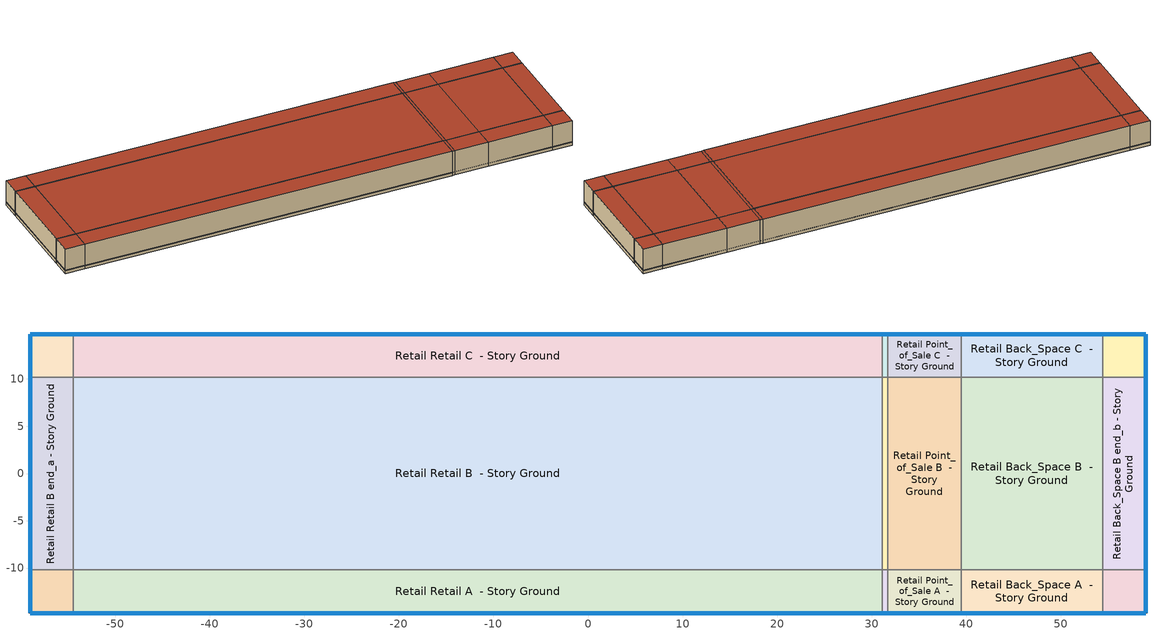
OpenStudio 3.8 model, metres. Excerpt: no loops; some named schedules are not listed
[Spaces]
Retail Retail A end_a - Story Ground
 floor ground (Foundation F 126 Perim 914 Area 209): -59.02,-14.76 -59.02,-10.18 -54.45,-10.18 -54.45,-14.76 z0
 wall outside: -59.02,-10.18 -59.02,-14.76 -54.45,-14.76 z0:6.1
 wall to Retail Retail B end_a - Story Ground: -54.45,-10.18 -59.02,-10.18 z0:6.1
 wall to Retail Retail A  - Story Ground: -54.45,-14.76 -54.45,-10.18 z0:6.1
 window (Window U-0.75 SHGC 0.48): -59.02,-10.21 -59.02,-14.73 / -59,-14.76 -54.48,-14.76 z0.76:0.82
 roof outside: -54.45,-14.76 -54.45,-10.18 -59.02,-10.18 -59.02,-14.76 z6.1
Retail Retail B end_a - Story Ground
 floor ground (Foundation F 126 Perim 2037 Area 9312): -59.02,-10.18 -59.02,10.18 -54.45,10.18 -54.45,-10.18 z0
 wall outside: -59.02,10.18 -59.02,-10.18 z0:6.1
 wall to Retail Retail C end_a - Story Ground: -54.45,10.18 -59.02,10.18 z0:6.1
 wall to Retail Retail B  - Story Ground: -54.45,-10.18 -54.45,10.18 z0:6.1
 window (Window U-0.75 SHGC 0.48): -59.02,10.16 -59.02,-10.16 z0.76:0.82
 roof outside: -54.45,-10.18 -54.45,10.18 -59.02,10.18 -59.02,-10.18 z6.1
Retail Retail C end_a - Story Ground
 floor ground (Foundation F 126 Perim 914 Area 209): -59.02,10.18 -59.02,14.76 -54.45,14.76 -54.45,10.18 z0
 wall outside: -54.45,14.76 -59.02,14.76 -59.02,10.18 z0:6.1
 wall to Retail Retail C  - Story Ground: -54.45,10.18 -54.45,14.76 z0:6.1
 window (Window U-0.75 SHGC 0.48): -59.02,14.73 -59.02,10.21 / -54.48,14.76 -59,14.76 z0.76:0.82
 roof outside: -54.45,10.18 -54.45,14.76 -59.02,14.76 -59.02,10.18 z6.1
Retail Retail A  - Story Ground
 floor ground (Foundation F 126 Perim 8556 Area 39117): -54.45,-14.76 -54.45,-10.18 31.11,-10.18 31.11,-14.76 z0
 wall outside: -54.45,-14.76 31.11,-14.76 z0:6.1
 wall to Retail Retail B  - Story Ground: 31.11,-10.18 -54.45,-10.18 z0:6.1
 wall to Retail Entry A  - Story Ground: 31.11,-14.76 31.11,-10.18 z0:6.1
 window (Window U-0.75 SHGC 0.48): -54.43,-14.76 31.08,-14.76 z0.76:0.82
 roof outside: 31.11,-14.76 31.11,-10.18 -54.45,-10.18 -54.45,-14.76 z6.1
Retail Retail B  - Story Ground
 floor ground (Foundation F 126 Perim 0 Area 174266): -54.45,-10.18 -54.45,10.18 31.11,10.18 31.11,-10.18 z0
 wall to Retail Retail C  - Story Ground: 31.11,10.18 -54.45,10.18 z0:6.1
 wall to Retail Entry B  - Story Ground: 31.11,-10.18 31.11,10.18 z0:6.1
 roof outside: 31.11,-10.18 31.11,10.18 -54.45,10.18 -54.45,-10.18 z6.1
Retail Retail C  - Story Ground
 floor ground (Foundation F 126 Perim 8556 Area 39117): -54.45,10.18 -54.45,14.76 31.11,14.76 31.11,10.18 z0
 wall outside: 31.11,14.76 -54.45,14.76 z0:6.1
 wall to Retail Entry C  - Story Ground: 31.11,10.18 31.11,14.76 z0:6.1
 window (Window U-0.75 SHGC 0.48): 31.08,14.76 -54.43,14.76 z0.76:0.82
 roof outside: 31.11,10.18 31.11,14.76 -54.45,14.76 -54.45,10.18 z6.1
Retail Entry A  - Story Ground
 floor ground (Foundation F 126 Perim 061 Area 281): 31.11,-14.76 31.11,-10.18 31.72,-10.18 31.72,-14.76 z0
 wall outside: 31.11,-14.76 31.72,-14.76 z0:6.1
 wall to Retail Entry B  - Story Ground: 31.72,-10.18 31.11,-10.18 z0:6.1
 wall to Retail Point_of_Sale A  - Story Ground: 31.72,-14.76 31.72,-10.18 z0:6.1
 window (Window U-0.75 SHGC 0.48): 31.13,-14.76 31.69,-14.76 z0.76:0.83
 roof outside: 31.72,-14.76 31.72,-10.18 31.11,-10.18 31.11,-14.76 z6.1
Retail Entry B  - Story Ground
 floor ground (Foundation F 126 Perim 0 Area 125): 31.11,-10.18 31.11,10.18 31.72,10.18 31.72,-10.18 z0
 wall to Retail Entry C  - Story Ground: 31.72,10.18 31.11,10.18 z0:6.1
 wall to Retail Point_of_Sale B  - Story Ground: 31.72,-10.18 31.72,10.18 z0:6.1
 roof outside: 31.72,-10.18 31.72,10.18 31.11,10.18 31.11,-10.18 z6.1
Retail Entry C  - Story Ground
 floor ground (Foundation F 126 Perim 061 Area 281): 31.11,10.18 31.11,14.76 31.72,14.76 31.72,10.18 z0
 wall outside: 31.72,14.76 31.11,14.76 z0:6.1
 wall to Retail Point_of_Sale C  - Story Ground: 31.72,10.18 31.72,14.76 z0:6.1
 window (Window U-0.75 SHGC 0.48): 31.69,14.76 31.13,14.76 z0.76:0.83
 roof outside: 31.72,10.18 31.72,14.76 31.11,14.76 31.11,10.18 z6.1
Retail Point_of_Sale A  - Story Ground
 floor ground (Foundation F 126 Perim 776 Area 3546): 31.72,-14.76 31.72,-10.18 39.48,-10.18 39.48,-14.76 z0
 wall outside: 31.72,-14.76 39.48,-14.76 z0:6.1
 wall to Retail Point_of_Sale B  - Story Ground: 39.48,-10.18 31.72,-10.18 z0:6.1
 wall to Retail Back_Space A  - Story Ground: 39.48,-14.76 39.48,-10.18 z0:6.1
 window (Window U-0.75 SHGC 0.48): 31.75,-14.76 39.45,-14.76 z0.76:0.82
 roof outside: 39.48,-14.76 39.48,-10.18 31.72,-10.18 31.72,-14.76 z6.1
Retail Point_of_Sale B  - Story Ground
 floor ground (Foundation F 126 Perim 0 Area 15797): 31.72,-10.18 31.72,10.18 39.48,10.18 39.48,-10.18 z0
 wall to Retail Point_of_Sale C  - Story Ground: 39.48,10.18 31.72,10.18 z0:6.1
 wall to Retail Back_Space B  - Story Ground: 39.48,-10.18 39.48,10.18 z0:6.1
 roof outside: 39.48,-10.18 39.48,10.18 31.72,10.18 31.72,-10.18 z6.1
Retail Point_of_Sale C  - Story Ground
 floor ground (Foundation F 126 Perim 776 Area 3546): 31.72,10.18 31.72,14.76 39.48,14.76 39.48,10.18 z0
 wall outside: 39.48,14.76 31.72,14.76 z0:6.1
 wall to Retail Back_Space C  - Story Ground: 39.48,10.18 39.48,14.76 z0:6.1
 window (Window U-0.75 SHGC 0.48): 39.45,14.76 31.75,14.76 z0.76:0.82
 roof outside: 39.48,10.18 39.48,14.76 31.72,14.76 31.72,10.18 z6.1
Retail Back_Space A  - Story Ground
 floor ground (Foundation F 126 Perim 1498 Area 6847): 39.48,-14.76 39.48,-10.18 54.45,-10.18 54.45,-14.76 z0
 wall outside: 39.48,-14.76 54.45,-14.76 z0:6.1
 wall to Retail Back_Space B  - Story Ground: 54.45,-10.18 39.48,-10.18 z0:6.1
 wall to Retail Back_Space A end_b - Story Ground: 54.45,-14.76 54.45,-10.18 z0:6.1
 window (Window U-0.75 SHGC 0.48): 39.5,-14.76 54.43,-14.76 z0.76:0.82
 roof outside: 54.45,-14.76 54.45,-10.18 39.48,-10.18 39.48,-14.76 z6.1
Retail Back_Space B  - Story Ground
 floor ground (Foundation F 126 Perim 0 Area 30505): 39.48,-10.18 39.48,10.18 54.45,10.18 54.45,-10.18 z0
 wall to Retail Back_Space C  - Story Ground: 54.45,10.18 39.48,10.18 z0:6.1
 wall to Retail Back_Space B end_b - Story Ground: 54.45,-10.18 54.45,10.18 z0:6.1
 roof outside: 54.45,-10.18 54.45,10.18 39.48,10.18 39.48,-10.18 z6.1
Retail Back_Space C  - Story Ground
 floor ground (Foundation F 126 Perim 1498 Area 6847): 39.48,10.18 39.48,14.76 54.45,14.76 54.45,10.18 z0
 wall outside: 54.45,14.76 39.48,14.76 z0:6.1
 wall to Retail Back_Space C end_b - Story Ground: 54.45,10.18 54.45,14.76 z0:6.1
 window (Window U-0.75 SHGC 0.48): 54.43,14.76 39.5,14.76 z0.76:0.82
 roof outside: 54.45,10.18 54.45,14.76 39.48,14.76 39.48,10.18 z6.1
Retail Back_Space A end_b - Story Ground
 floor ground (Foundation F 126 Perim 914 Area 209): 54.45,-14.76 54.45,-10.18 59.02,-10.18 59.02,-14.76 z0
 wall outside: 54.45,-14.76 59.02,-14.76 59.02,-10.18 z0:6.1
 wall to Retail Back_Space B end_b - Story Ground: 59.02,-10.18 54.45,-10.18 z0:6.1
 window (Window U-0.75 SHGC 0.48): 54.48,-14.76 59,-14.76 / 59.02,-14.73 59.02,-10.21 z0.76:0.82
 roof outside: 59.02,-14.76 59.02,-10.18 54.45,-10.18 54.45,-14.76 z6.1
Retail Back_Space B end_b - Story Ground
 floor ground (Foundation F 126 Perim 2037 Area 9312): 54.45,-10.18 54.45,10.18 59.02,10.18 59.02,-10.18 z0
 wall outside: 59.02,-10.18 59.02,10.18 z0:6.1
 wall to Retail Back_Space C end_b - Story Ground: 59.02,10.18 54.45,10.18 z0:6.1
 window (Window U-0.75 SHGC 0.48): 59.02,-10.16 59.02,10.16 z0.76:0.82
 roof outside: 59.02,-10.18 59.02,10.18 54.45,10.18 54.45,-10.18 z6.1
Retail Back_Space C end_b - Story Ground
 floor ground (Foundation F 126 Perim 914 Area 209): 54.45,10.18 54.45,14.76 59.02,14.76 59.02,10.18 z0
 wall outside: 59.02,10.18 59.02,14.76 54.45,14.76 z0:6.1
 window (Window U-0.75 SHGC 0.48): 59,14.76 54.48,14.76 / 59.02,10.21 59.02,14.73 z0.76:0.82
 roof outside: 59.02,10.18 59.02,14.76 54.45,14.76 54.45,10.18 z6.1
[Site]
Phoenix Deer Valley_AZ_USA: Latitude {deg}=33.69; Longitude {deg}=-112.08; Time Zone {hr}=-7; Elevation {m}=450; Terrain=City
[Site:WaterMainsTemperature]
Calculation Method=Correlation; Annual Average Outdoor Air Temperature {C}=23.2; Maximum Difference In Monthly Average Outdoor Air Temperatures {deltaC}=22.2
[SizingPeriod:DesignDay] Barometric Pressure {Pa}=96035; Rain Indicator=No; Snow Indicator=No; Day of Month=21; Daylight Saving Time Indicator=No; Humidity Condition Type=Wetbulb; Dry-Bulb Temperature Range Modifier Type=DefaultMultipliers
Name | Maximum Dry-Bulb Temperature {C} | Daily Dry-Bulb Temperature Range {deltaC} | Wind Speed {m/s} | Wind Direction {deg} | Month | Day Type | Wetbulb or DewPoint at Maximum Dry-Bulb {C} | Solar Model Indicator | ASHRAE Clear Sky Optical Depth for Beam Irradiance | ASHRAE Clear Sky Optical Depth for Diffuse Irradiance | Sky Clearness
Phoenix Deer Valley Ann Clg .4% Condns DB=>MWB 1 | 42.4 | 11.6 | 4.6 | 250 | 7 | SummerDesignDay | 20.7 | ASHRAETau | 0.359 | 2.367
Phoenix Deer Valley Ann Clg .4% Condns WB=>MDB 1 | 34.4 | 11.6 | 4.6 | 250 | 7 | SummerDesignDay | 23.9 | ASHRAETau | 0.359 | 2.367
Phoenix Deer Valley Ann Htg 99.6% Condns DB 1 | 2.8 | 0 | 1.3 | 30 | 12 | WinterDesignDay | 2.8 | ASHRAEClearSky |  |  | 0
Phoenix Deer Valley August .4% Condns DB=>MCWB 1 | 42.7 | 11.1 | 4.6 | 250 | 8 | SummerDesignDay | 21.7 | ASHRAETau | 0.374 | 2.365
[ClimateZones]
Climate Zone Institution Name 1=ASHRAE; Climate Zone Document Name 1=ANSI/ASHRAE Standard 169; Climate Zone Document Year 1=2006; Climate Zone Value 1=ASHRAE 169-2013-2B
[Building]
ComStock DOE Ref 1980-2004|RetailStandalone: North Axis {deg}=90; Default Construction Set=ComStock DOE Ref 1980-2004 - Retail - ASHRAE 169-2013-2B; Default Schedule Set=Building Default Schedule Set; Standards Building Type=Retail
[Site:GroundTemperature:FCfactorMethod]
January Ground Temperature {C}=20.9; February Ground Temperature {C}=15.4; March Ground Temperature {C}=11.9; April Ground Temperature {C}=14.8; May Ground Temperature {C}=12.7; June Ground Temperature {C}=15.4; July Ground Temperature {C}=23.3; August Ground Temperature {C}=26.3; September Ground Temperature {C}=31.2; October Ground Temperature {C}=30.4; November Ground Temperature {C}=29.8; December Ground Temperature {C}=27.8
[Construction:FfactorGroundFloor] F-Factor {W/m-K}=1.26344
Name | Area {m2} | PerimeterExposed {m}
Foundation F 126 Perim 2037 Area 9312 | 93.1231 | 20.3681
Foundation F 126 Perim 914 Area 209 | 20.9032 | 9.144
Foundation F 126 Perim 1498 Area 6847 | 68.4741 | 14.9768
Foundation F 126 Perim 0 Area 30505 | 305.05 | 0
Foundation F 126 Perim 0 Area 125 | 12.503 | 0
Foundation F 126 Perim 8556 Area 39117 | 391.171 | 85.5581
Foundation F 126 Perim 0 Area 174266 | 1742.66 | 0
Foundation F 126 Perim 061 Area 281 | 2.80653 | 0.613852
Foundation F 126 Perim 0 Area 15797 | 157.971 | 0
Foundation F 126 Perim 776 Area 3546 | 35.4595 | 7.75579
[DefaultConstructionSet]
ComStock DOE Ref 1980-2004 - Retail - ASHRAE 169-2013-2B: Default Exterior Surface Constructions=Default Surface Constructions 1; Default Interior Surface Constructions=Default Surface Constructions 2; Default Ground Contact Surface Constructions=Default Surface Constructions 3; Default Exterior SubSurface Constructions=Default Sub Surface Constructions 1; Default Interior SubSurface Constructions=Default Sub Surface Constructions 2; Interior Partition Construction=Typical Interior Partition
[DefaultSurfaceConstructions]
Name | Floor Construction | Wall Construction | Roof Ceiling Construction
Default Surface Constructions 1 | Typical Insulated Exterior Mass Floor | Typical Insulated Steel Framed Exterior Wall R-4.17 | Typical IEAD Roof R-21.74
Default Surface Constructions 2 | Typical Interior Floor | Typical Interior Wall | Typical Interior Ceiling
Default Surface Constructions 3 | Typical Insulated Carpeted 6in Slab Floor | Typical Insulated Basement Mass Wall
[Construction]
Typical Insulated Exterior Mass Floor: Typical Insulation R-0.05, 4 in. Normalweight Concrete Floor, Typical Carpet Pad
Typical IEAD Roof R-21.74: Roof Membrane, Typical Insulation R-20.62, Metal Roof Surface
Typical Interior Floor: 100mm Normalweight concrete floor, CP02 CARPET PAD
Typical Interior Wall: G01 13mm gypsum board, G01 13mm gypsum board
Typical Interior Ceiling: CP02 CARPET PAD, 100mm Normalweight concrete floor
Typical Insulated Carpeted 6in Slab Floor: 6 in. Normalweight Concrete Floor, Typical Carpet Pad
Typical Insulated Basement Mass Wall: 8 in. Concrete Block Basement Wall
U 1.22 SHGC 0.25 Simple Glazing Window U-1.22 SHGC 0.25: U 1.22 SHGC 0.25 Simple Glazing U-1.22 SHGC 0.25
U 1.22 SHGC 0.25 Simple Glazing Window U-1.22 SHGC 0.25 1: U 1.22 SHGC 0.25 Simple Glazing U-1.22 SHGC 0.25 1
Typical Insulated Metal Door: F08 Metal surface, Typical Insulation R-1.99
U 0.88 SHGC 0.16 Sgl Ref-A-L Clr 6mm: REF A CLEAR LO 6MM
Typical Overhead Door: Typical Insulation R-1.99
Typical Interior Window: Clear 3mm
Typical Interior Door; Typical Interior Partition: G05 25mm wood
Typical Insulated Steel Framed Exterior Wall R-4.17: 25mm Stucco, 5/8 in. Gypsum Board, Typical Insulation R-1.99, 5/8 in. Gypsum Board
InteriorFurnishings 1: Std Wood 6inch 1
Window U-0.75 SHGC 0.48: Simple Glazing Double - No LowE - Tinted/Reflective - Aluminum
[Material:NoMass] Roughness=Smooth; Thermal Absorptance=0.9; Solar Absorptance=0.7
Name | Thermal Resistance {m2-K/W} | Visible Absorptance
Typical Insulation R-0.05 | 0.00890093 | 0.7
Typical Carpet Pad; CP02 CARPET PAD | 0.21648 | 0.8
Typical Insulation R-20.62 | 3.63172 | 0.7
Typical Insulation R-1.99 | 0.350071 | 0.7
[Material] Thermal Absorptance=0.9
Name | Roughness | Thickness {m} | Conductivity {W/m-K} | Density {kg/m3} | Specific Heat {J/kg-K} | Solar Absorptance | Visible Absorptance
4 in. Normalweight Concrete Floor | MediumRough | 0.1016 | 2.31 | 2322 | 832 | 0.7 | 0.7
Roof Membrane | VeryRough | 0.0095 | 0.16 | 1121.29 | 1460 | 0.7 | 0.7
Metal Roof Surface; F08 Metal surface | Smooth | 0.0008 | 45.28 | 7824 | 500 | 0.7 | 0.7
100mm Normalweight concrete floor | MediumRough | 0.1016 | 2.31045 | 2322 | 832.557 | 0.7 | 0.7
G01 13mm gypsum board | Smooth | 0.0127 | 0.160031 | 800.001 | 1090.73 | 0.7 | 0.5
6 in. Normalweight Concrete Floor | MediumRough | 0.1524 | 2.31 | 2322 | 832 | 0.7 | 0.7
8 in. Concrete Block Basement Wall | MediumRough | 0.2032 | 1.326 | 1842 | 912 | 0.7 | 0.7
G05 25mm wood | MediumSmooth | 0.0254 | 0.15 | 608 | 1630 | 0.5 | 0.5
25mm Stucco | Smooth | 0.0254 | 0.72 | 1856 | 840 | 0.7 | 0.7
5/8 in. Gypsum Board | MediumSmooth | 0.0159 | 0.16 | 800 | 1090 | 0.7 | 0.7
Std Wood 6inch 1 | MediumSmooth | 0.15 | 0.12 | 540 | 1210 | 0.7 | 0.7
[DefaultSubSurfaceConstructions]
Name | Fixed Window Construction | Operable Window Construction | Door Construction | Glass Door Construction | Overhead Door Construction | Tubular Daylight Dome Construction | Tubular Daylight Diffuser Construction
Default Sub Surface Constructions 1 | U 1.22 SHGC 0.25 Simple Glazing Window U-1.22 SHGC 0.25 | U 1.22 SHGC 0.25 Simple Glazing Window U-1.22 SHGC 0.25 1 | Typical Insulated Metal Door | U 0.88 SHGC 0.16 Sgl Ref-A-L Clr 6mm | Typical Overhead Door | Typical Interior Window | Typical Interior Window
Default Sub Surface Constructions 2 | Typical Interior Window | Typical Interior Window | Typical Interior Door
[WindowMaterial:SimpleGlazingSystem]
Name | U-Factor {W/m2-K} | Solar Heat Gain Coefficient | Visible Transmittance
U 1.22 SHGC 0.25 Simple Glazing U-1.22 SHGC 0.25; U 1.22 SHGC 0.25 Simple Glazing U-1.22 SHGC 0.25 1 | 6.92748 | 0.25 | 0.11
Simple Glazing Double - No LowE - Tinted/Reflective - Aluminum | 4.25302 | 0.484 | 0.411
[WindowMaterial:Glazing] Optical Data Type=SpectralAverage; Infrared Transmittance at Normal Incidence=0; Front Side Infrared Hemispherical Emissivity=0.84; Conductivity {W/m-K}=0.9; Dirt Correction Factor for Solar and Visible Transmittance=1; Solar Diffusing=No
Name | Thickness {m} | Solar Transmittance at Normal Incidence | Front Side Solar Reflectance at Normal Incidence | Back Side Solar Reflectance at Normal Incidence | Visible Transmittance at Normal Incidence | Front Side Visible Reflectance at Normal Incidence | Back Side Visible Reflectance at Normal Incidence | Back Side Infrared Hemispherical Emissivity
REF A CLEAR LO 6MM | 0.006 | 0.066 | 0.341 | 0.493 | 0.08 | 0.41 | 0.37 | 0.4
Clear 3mm | 0.003 | 0.837 | 0.075 | 0.075 | 0.898 | 0.081 | 0.081 | 0.84
[SpaceType] Standards Building Type=Retail
Name | Default Schedule Set | Design Specification Outdoor Air Object | Standards Space Type
Retail Entry - ComStock DOE Ref 1980-2004 | Retail Entry Schedule Set | Retail Entry Ventilation | Entry
Retail Point_of_Sale - ComStock DOE Ref 1980-2004 | Retail Point_of_Sale Schedule Set | Retail Point_of_Sale Ventilation | Point_of_Sale
Retail Back_Space - ComStock DOE Ref 1980-2004 | Retail Back_Space Schedule Set | Retail Back_Space Ventilation | Back_Space
Retail Retail - ComStock DOE Ref 1980-2004 | Retail Retail Schedule Set | Retail Retail Ventilation | Retail
[BuildingStory]
Story Ground: Nominal Z Coordinate {m}=0; Nominal Floor to Floor Height {m}=6.096
[Space] Building Story=Story Ground
Name | Space Type | Thermal Zone
Retail Retail A end_a - Story Ground | Retail Retail - ComStock DOE Ref 1980-2004 | Zone Retail Retail A end_a - Story Ground
Retail Retail B end_a - Story Ground | Retail Retail - ComStock DOE Ref 1980-2004 | Zone Retail Retail B end_a - Story Ground
Retail Retail C end_a - Story Ground | Retail Retail - ComStock DOE Ref 1980-2004 | Zone Retail Retail C end_a - Story Ground
Retail Retail A  - Story Ground | Retail Retail - ComStock DOE Ref 1980-2004 | Zone Retail Retail A  - Story Ground
Retail Retail B  - Story Ground | Retail Retail - ComStock DOE Ref 1980-2004 | Zone Retail Retail B  - Story Ground
Retail Retail C  - Story Ground | Retail Retail - ComStock DOE Ref 1980-2004 | Zone Retail Retail C  - Story Ground
Retail Entry A  - Story Ground | Retail Entry - ComStock DOE Ref 1980-2004 | Zone Retail Entry A  - Story Ground
Retail Entry B  - Story Ground | Retail Entry - ComStock DOE Ref 1980-2004 | Zone Retail Entry B  - Story Ground
Retail Entry C  - Story Ground | Retail Entry - ComStock DOE Ref 1980-2004 | Zone Retail Entry C  - Story Ground
Retail Point_of_Sale A  - Story Ground | Retail Point_of_Sale - ComStock DOE Ref 1980-2004 | Zone Retail Point_of_Sale A  - Story Ground
Retail Point_of_Sale B  - Story Ground | Retail Point_of_Sale - ComStock DOE Ref 1980-2004 | Zone Retail Point_of_Sale B  - Story Ground
Retail Point_of_Sale C  - Story Ground | Retail Point_of_Sale - ComStock DOE Ref 1980-2004 | Zone Retail Point_of_Sale C  - Story Ground
Retail Back_Space A  - Story Ground | Retail Back_Space - ComStock DOE Ref 1980-2004 | Zone Retail Back_Space A  - Story Ground
Retail Back_Space B  - Story Ground | Retail Back_Space - ComStock DOE Ref 1980-2004 | Zone Retail Back_Space B  - Story Ground
Retail Back_Space C  - Story Ground | Retail Back_Space - ComStock DOE Ref 1980-2004 | Zone Retail Back_Space C  - Story Ground
Retail Back_Space A end_b - Story Ground | Retail Back_Space - ComStock DOE Ref 1980-2004 | Zone Retail Back_Space A end_b - Story Ground
Retail Back_Space B end_b - Story Ground | Retail Back_Space - ComStock DOE Ref 1980-2004 | Zone Retail Back_Space B end_b - Story Ground
Retail Back_Space C end_b - Story Ground | Retail Back_Space - ComStock DOE Ref 1980-2004 | Zone Retail Back_Space C end_b - Story Ground
[ThermalZone] Multiplier=1; Use Ideal Air Loads=No
Name | Thermostat
Zone Retail Retail A end_a - Story Ground | Retail Retail - ComStock DOE Ref 1980-2004 Thermostat 1
Zone Retail Retail B end_a - Story Ground | Retail Retail - ComStock DOE Ref 1980-2004 Thermostat 3
Zone Retail Retail C end_a - Story Ground | Retail Retail - ComStock DOE Ref 1980-2004 Thermostat 5
Zone Retail Retail A  - Story Ground | Retail Retail - ComStock DOE Ref 1980-2004 Thermostat
Zone Retail Retail B  - Story Ground | Retail Retail - ComStock DOE Ref 1980-2004 Thermostat 2
Zone Retail Retail C  - Story Ground | Retail Retail - ComStock DOE Ref 1980-2004 Thermostat 4
Zone Retail Entry A  - Story Ground | Retail Entry - ComStock DOE Ref 1980-2004 Thermostat
Zone Retail Entry B  - Story Ground | Retail Entry - ComStock DOE Ref 1980-2004 Thermostat 1
Zone Retail Entry C  - Story Ground | Retail Entry - ComStock DOE Ref 1980-2004 Thermostat 2
Zone Retail Point_of_Sale A  - Story Ground | Retail Point_of_Sale - ComStock DOE Ref 1980-2004 Thermostat
Zone Retail Point_of_Sale B  - Story Ground | Retail Point_of_Sale - ComStock DOE Ref 1980-2004 Thermostat 1
Zone Retail Point_of_Sale C  - Story Ground | Retail Point_of_Sale - ComStock DOE Ref 1980-2004 Thermostat 2
Zone Retail Back_Space A  - Story Ground | Retail Back_Space - ComStock DOE Ref 1980-2004 Thermostat
Zone Retail Back_Space B  - Story Ground | Retail Back_Space - ComStock DOE Ref 1980-2004 Thermostat 2
Zone Retail Back_Space C  - Story Ground | Retail Back_Space - ComStock DOE Ref 1980-2004 Thermostat 4
Zone Retail Back_Space A end_b - Story Ground | Retail Back_Space - ComStock DOE Ref 1980-2004 Thermostat 1
Zone Retail Back_Space B end_b - Story Ground | Retail Back_Space - ComStock DOE Ref 1980-2004 Thermostat 3
Zone Retail Back_Space C end_b - Story Ground | Retail Back_Space - ComStock DOE Ref 1980-2004 Thermostat 5
[People:Definition] Number of People Calculation Method=People/Area; Fraction Radiant=0.3
Name | People per Space Floor Area {person/m2}
Retail Back_Space People Definition | 0.0358438
Retail Entry People Definition; Retail Point_of_Sale People Definition; Retail Retail People Definition | 0.161459
[People] Work Efficiency Schedule=Work Efficiency Schedule; Clothing Insulation Schedule=Clothing Schedule; Air Velocity Schedule=Air Velocity Schedule; Multiplier=1
Name | People Definition | Space or SpaceType
Retail Back_Space People | Retail Back_Space People Definition | Retail Back_Space - ComStock DOE Ref 1980-2004
Retail Entry People | Retail Entry People Definition | Retail Entry - ComStock DOE Ref 1980-2004
Retail Point_of_Sale People | Retail Point_of_Sale People Definition | Retail Point_of_Sale - ComStock DOE Ref 1980-2004
Retail Retail People | Retail Retail People Definition | Retail Retail - ComStock DOE Ref 1980-2004
[Lights:Definition] Design Level Calculation Method=Watts/Area; Fraction Visible=0.2; Return Air Fraction=0
Name | Watts per Space Floor Area {W/m2} | Fraction Radiant
Retail Retail - ComStock DOE Ref 1980-2004 General Lights Definition; Retail Point_of_Sale - ComStock DOE Ref 1980-2004 General Lights Definition | 5.73211 | 0.31
Retail Retail - ComStock DOE Ref 1980-2004 Task Lights Definition; Retail Point_of_Sale - ComStock DOE Ref 1980-2004 Task Lights Definition | 3.42471 | 0.125
Retail Back_Space - ComStock DOE Ref 1980-2004 General Lights Definition | 2.06273 | 0.31
Retail Entry - ComStock DOE Ref 1980-2004 General Lights Definition | 1.92838 | 0.31
Retail Entry - ComStock DOE Ref 1980-2004 Task Lights Definition | 1.01438 | 0.125
Retail Entry - ComStock DOE Ref 1980-2004 Wall Wash Lights Definition | 1.81461 | 0.125
[ElectricEquipment:Definition] Design Level Calculation Method=Watts/Area; Fraction Latent=0; Fraction Radiant=0.5; Fraction Lost=0
Name | Watts per Space Floor Area {W/m2}
Retail Back_Space Elec Equip Definition | 5.92185
Retail Entry Elec Equip Definition; Retail Retail Elec Equip Definition | 2.36874
Retail Point_of_Sale Elec Equip Definition | 15.7916
[ElectricEquipment] Schedule=Mercantile_Retail BLDG_EQUIP_EndUseData BPR Adjusted
Name | Electric Equipment Definition | Space or SpaceType
Retail Back_Space Elec Equip | Retail Back_Space Elec Equip Definition | Retail Back_Space - ComStock DOE Ref 1980-2004
Retail Entry Elec Equip | Retail Entry Elec Equip Definition | Retail Entry - ComStock DOE Ref 1980-2004
Retail Point_of_Sale Elec Equip | Retail Point_of_Sale Elec Equip Definition | Retail Point_of_Sale - ComStock DOE Ref 1980-2004
Retail Retail Elec Equip | Retail Retail Elec Equip Definition | Retail Retail - ComStock DOE Ref 1980-2004
[DesignSpecification:OutdoorAir] Outdoor Air Method=Sum
Name | Outdoor Air Flow per Floor Area {m3/s-m2}
Retail Back_Space Ventilation | 0.000762
Retail Entry Ventilation; Retail Point_of_Sale Ventilation; Retail Retail Ventilation | 0.001524
[DefaultScheduleSet]
Name | Number of People Schedule | People Activity Level Schedule | Lighting Schedule | Electric Equipment Schedule | Infiltration Schedule | Hours of Operation Schedule
Retail Back_Space Schedule Set; Retail Entry Schedule Set; Retail Point_of_Sale Schedule Set; Retail Retail Schedule Set | Retail Bldg Occ | Retail Activity | Mercantile_Retail BLDG_LIGHT_EndUseData | Mercantile_Retail BLDG_EQUIP_EndUseData | Retail Infil Half On
Building Default Schedule Set |  |  |  |  |  | Building Hours of Operation NonResidential
[Exterior:Lights:Definition]
Name | Design Level {W}
Parking Areas and Drives Def (W/ft^2) | 0.0497494
Building Facades Def (W/ft^2) | 0.25
Main Entries Def (W/ft) | 30
Other Doors Def (W/ft) | 25
[Exterior:Lights] Schedule=FRAC_OA_MIN_ems_Zone_Retail_Retail_B____Story_Ground_Evaporative_Cooler_OA_Controller; Control Option=AstronomicalClock
Name | Exterior Lights Definition | Multiplier
Parking Areas and Drives | Parking Areas and Drives Def (W/ft^2) | 53158.9
Building Facades | Building Facades Def (W/ft^2) | 19364.9
Main Entries | Main Entries Def (W/ft) | 30
Other Doors | Other Doors Def (W/ft) | 43.95
[ThermostatSetpoint:DualSetpoint] Heating Setpoint Temperature Schedule=Retail HtgSetp
Name | Cooling Setpoint Temperature Schedule
Retail Back_Space - ComStock DOE Ref 1980-2004 Thermostat; Retail Back_Space - ComStock DOE Ref 1980-2004 Thermostat 1; Retail Back_Space - ComStock DOE Ref 1980-2004 Thermostat 2; Retail Back_Space - ComStock DOE Ref 1980-2004 Thermostat 3; Retail Back_Space - ComStock DOE Ref 1980-2004 Thermostat 4; Retail Back_Space - ComStock DOE Ref 1980-2004 Thermostat 5; Retail Point_of_Sale - ComStock DOE Ref 1980-2004 Thermostat; Retail Point_of_Sale - ComStock DOE Ref 1980-2004 Thermostat 1; Retail Point_of_Sale - ComStock DOE Ref 1980-2004 Thermostat 2; Retail Retail - ComStock DOE Ref 1980-2004 Thermostat; Retail Retail - ComStock DOE Ref 1980-2004 Thermostat 1; Retail Retail - ComStock DOE Ref 1980-2004 Thermostat 2; Retail Retail - ComStock DOE Ref 1980-2004 Thermostat 3; Retail Retail - ComStock DOE Ref 1980-2004 Thermostat 4; Retail Retail - ComStock DOE Ref 1980-2004 Thermostat 5 | Retail ClgSetp
Retail Entry - ComStock DOE Ref 1980-2004 Thermostat; Retail Entry - ComStock DOE Ref 1980-2004 Thermostat 1; Retail Entry - ComStock DOE Ref 1980-2004 Thermostat 2 | Retail FRONT ENTRY COOLING
[InternalMass:Definition]
Internal Mass Definition 2: Construction=InteriorFurnishings 1; Design Level Calculation Method=SurfaceArea/Area; Surface Area per Space Floor Area=2
[InternalMass] Internal Mass Definition=Internal Mass Definition 2; Multiplier=1
Name | Space or SpaceType
Retail Back_Space B end_b - Story Ground Mass | Retail Back_Space B end_b - Story Ground
Retail Back_Space A end_b - Story Ground Mass | Retail Back_Space A end_b - Story Ground
Retail Back_Space C  - Story Ground Mass | Retail Back_Space C  - Story Ground
Retail Back_Space B  - Story Ground Mass | Retail Back_Space B  - Story Ground
Retail Retail A end_a - Story Ground Mass | Retail Retail A end_a - Story Ground
Retail Retail B end_a - Story Ground Mass | Retail Retail B end_a - Story Ground
Retail Retail A  - Story Ground Mass | Retail Retail A  - Story Ground
Retail Retail C end_a - Story Ground Mass | Retail Retail C end_a - Story Ground
Retail Retail B  - Story Ground Mass | Retail Retail B  - Story Ground
Retail Retail C  - Story Ground Mass | Retail Retail C  - Story Ground
Retail Point_of_Sale B  - Story Ground Mass | Retail Point_of_Sale B  - Story Ground
Retail Point_of_Sale A  - Story Ground Mass | Retail Point_of_Sale A  - Story Ground
Retail Point_of_Sale C  - Story Ground Mass | Retail Point_of_Sale C  - Story Ground
Retail Back_Space C end_b - Story Ground Mass | Retail Back_Space C end_b - Story Ground
Retail Back_Space A  - Story Ground Mass | Retail Back_Space A  - Story Ground
[Lights] Schedule=Mercantile_Retail BLDG_LIGHT_EndUseData BPR Adjusted; Fraction Replaceable=1
Name | Lights Definition | Space or SpaceType
Retail Retail - ComStock DOE Ref 1980-2004 General Lighting | Retail Retail - ComStock DOE Ref 1980-2004 General Lights Definition | Retail Retail - ComStock DOE Ref 1980-2004
Retail Retail - ComStock DOE Ref 1980-2004 Task Lighting | Retail Retail - ComStock DOE Ref 1980-2004 Task Lights Definition | Retail Retail - ComStock DOE Ref 1980-2004
Retail Back_Space - ComStock DOE Ref 1980-2004 General Lighting | Retail Back_Space - ComStock DOE Ref 1980-2004 General Lights Definition | Retail Back_Space - ComStock DOE Ref 1980-2004
Retail Point_of_Sale - ComStock DOE Ref 1980-2004 General Lighting | Retail Point_of_Sale - ComStock DOE Ref 1980-2004 General Lights Definition | Retail Point_of_Sale - ComStock DOE Ref 1980-2004
Retail Point_of_Sale - ComStock DOE Ref 1980-2004 Task Lighting | Retail Point_of_Sale - ComStock DOE Ref 1980-2004 Task Lights Definition | Retail Point_of_Sale - ComStock DOE Ref 1980-2004
Retail Entry - ComStock DOE Ref 1980-2004 General Lighting | Retail Entry - ComStock DOE Ref 1980-2004 General Lights Definition | Retail Entry - ComStock DOE Ref 1980-2004
Retail Entry - ComStock DOE Ref 1980-2004 Task Lighting | Retail Entry - ComStock DOE Ref 1980-2004 Task Lights Definition | Retail Entry - ComStock DOE Ref 1980-2004
Retail Entry - ComStock DOE Ref 1980-2004 Wall Wash Lighting | Retail Entry - ComStock DOE Ref 1980-2004 Wall Wash Lights Definition | Retail Entry - ComStock DOE Ref 1980-2004
[SpaceInfiltration:DesignFlowRate] Design Flow Rate Calculation Method=Flow/ExteriorArea; Flow per Exterior Surface Area {m3/s-m2}=0.000413282; Velocity Term Coefficient=0
Name | Space or SpaceType | Schedule | Constant Term Coefficient | Temperature Term Coefficient | Velocity Squared Term Coefficient
Retail Back_Space B end_b - Story Ground HVAC On Infiltration | Retail Back_Space B end_b - Story Ground | Infiltration HVAC On Schedule | -0.0048 | -0.0014 | 0.0307
Retail Back_Space B end_b - Story Ground HVAC Off Infiltration | Retail Back_Space B end_b - Story Ground | Infiltration HVAC Off Schedule | 0 | 0.0097 | 0.0524
Retail Back_Space A end_b - Story Ground HVAC On Infiltration | Retail Back_Space A end_b - Story Ground | Infiltration HVAC On Schedule | -0.0048 | -0.0014 | 0.0307
Retail Back_Space A end_b - Story Ground HVAC Off Infiltration | Retail Back_Space A end_b - Story Ground | Infiltration HVAC Off Schedule | 0 | 0.0097 | 0.0524
Retail Back_Space C  - Story Ground HVAC On Infiltration | Retail Back_Space C  - Story Ground | Infiltration HVAC On Schedule | -0.0048 | -0.0014 | 0.0307
Retail Back_Space C  - Story Ground HVAC Off Infiltration | Retail Back_Space C  - Story Ground | Infiltration HVAC Off Schedule | 0 | 0.0097 | 0.0524
Retail Back_Space B  - Story Ground HVAC On Infiltration | Retail Back_Space B  - Story Ground | Infiltration HVAC On Schedule | -0.0048 | -0.0014 | 0.0307
Retail Back_Space B  - Story Ground HVAC Off Infiltration | Retail Back_Space B  - Story Ground | Infiltration HVAC Off Schedule | 0 | 0.0097 | 0.0524
Retail Retail A end_a - Story Ground HVAC On Infiltration | Retail Retail A end_a - Story Ground | Infiltration HVAC On Schedule | -0.0048 | -0.0014 | 0.0307
Retail Retail A end_a - Story Ground HVAC Off Infiltration | Retail Retail A end_a - Story Ground | Infiltration HVAC Off Schedule | 0 | 0.0097 | 0.0524
Retail Retail B end_a - Story Ground HVAC On Infiltration | Retail Retail B end_a - Story Ground | Infiltration HVAC On Schedule | -0.0048 | -0.0014 | 0.0307
Retail Retail B end_a - Story Ground HVAC Off Infiltration | Retail Retail B end_a - Story Ground | Infiltration HVAC Off Schedule | 0 | 0.0097 | 0.0524
Retail Entry B  - Story Ground HVAC On Infiltration | Retail Entry B  - Story Ground | Infiltration HVAC On Schedule | -0.0048 | -0.0014 | 0.0307
Retail Entry B  - Story Ground HVAC Off Infiltration | Retail Entry B  - Story Ground | Infiltration HVAC Off Schedule | 0 | 0.0097 | 0.0524
Retail Retail A  - Story Ground HVAC On Infiltration | Retail Retail A  - Story Ground | Infiltration HVAC On Schedule | -0.0048 | -0.0014 | 0.0307
Retail Retail A  - Story Ground HVAC Off Infiltration | Retail Retail A  - Story Ground | Infiltration HVAC Off Schedule | 0 | 0.0097 | 0.0524
Retail Retail C end_a - Story Ground HVAC On Infiltration | Retail Retail C end_a - Story Ground | Infiltration HVAC On Schedule | -0.0048 | -0.0014 | 0.0307
Retail Retail C end_a - Story Ground HVAC Off Infiltration | Retail Retail C end_a - Story Ground | Infiltration HVAC Off Schedule | 0 | 0.0097 | 0.0524
Retail Retail B  - Story Ground HVAC On Infiltration | Retail Retail B  - Story Ground | Infiltration HVAC On Schedule | -0.0048 | -0.0014 | 0.0307
Retail Retail B  - Story Ground HVAC Off Infiltration | Retail Retail B  - Story Ground | Infiltration HVAC Off Schedule | 0 | 0.0097 | 0.0524
Retail Retail C  - Story Ground HVAC On Infiltration | Retail Retail C  - Story Ground | Infiltration HVAC On Schedule | -0.0048 | -0.0014 | 0.0307
Retail Retail C  - Story Ground HVAC Off Infiltration | Retail Retail C  - Story Ground | Infiltration HVAC Off Schedule | 0 | 0.0097 | 0.0524
Retail Entry A  - Story Ground HVAC On Infiltration | Retail Entry A  - Story Ground | Infiltration HVAC On Schedule | -0.0048 | -0.0014 | 0.0307
Retail Entry A  - Story Ground HVAC Off Infiltration | Retail Entry A  - Story Ground | Infiltration HVAC Off Schedule | 0 | 0.0097 | 0.0524
Retail Point_of_Sale B  - Story Ground HVAC On Infiltration | Retail Point_of_Sale B  - Story Ground | Infiltration HVAC On Schedule | -0.0048 | -0.0014 | 0.0307
Retail Point_of_Sale B  - Story Ground HVAC Off Infiltration | Retail Point_of_Sale B  - Story Ground | Infiltration HVAC Off Schedule | 0 | 0.0097 | 0.0524
Retail Point_of_Sale A  - Story Ground HVAC On Infiltration | Retail Point_of_Sale A  - Story Ground | Infiltration HVAC On Schedule | -0.0048 | -0.0014 | 0.0307
Retail Point_of_Sale A  - Story Ground HVAC Off Infiltration | Retail Point_of_Sale A  - Story Ground | Infiltration HVAC Off Schedule | 0 | 0.0097 | 0.0524
Retail Point_of_Sale C  - Story Ground HVAC On Infiltration | Retail Point_of_Sale C  - Story Ground | Infiltration HVAC On Schedule | -0.0048 | -0.0014 | 0.0307
Retail Point_of_Sale C  - Story Ground HVAC Off Infiltration | Retail Point_of_Sale C  - Story Ground | Infiltration HVAC Off Schedule | 0 | 0.0097 | 0.0524
Retail Back_Space C end_b - Story Ground HVAC On Infiltration | Retail Back_Space C end_b - Story Ground | Infiltration HVAC On Schedule | -0.0048 | -0.0014 | 0.0307
Retail Back_Space C end_b - Story Ground HVAC Off Infiltration | Retail Back_Space C end_b - Story Ground | Infiltration HVAC Off Schedule | 0 | 0.0097 | 0.0524
Retail Entry C  - Story Ground HVAC On Infiltration | Retail Entry C  - Story Ground | Infiltration HVAC On Schedule | -0.0048 | -0.0014 | 0.0307
Retail Entry C  - Story Ground HVAC Off Infiltration | Retail Entry C  - Story Ground | Infiltration HVAC Off Schedule | 0 | 0.0097 | 0.0524
Retail Back_Space A  - Story Ground HVAC On Infiltration | Retail Back_Space A  - Story Ground | Infiltration HVAC On Schedule | -0.0048 | -0.0014 | 0.0307
Retail Back_Space A  - Story Ground HVAC Off Infiltration | Retail Back_Space A  - Story Ground | Infiltration HVAC Off Schedule | 0 | 0.0097 | 0.0524
[Schedule:Ruleset]
Name | Default Day Schedule | Summer Design Day Schedule | Winter Design Day Schedule
Clothing Schedule | Clothing Schedule Default Winter Clothes
Air Velocity Schedule | Air Velocity Schedule Default
Work Efficiency Schedule | Work Efficiency Schedule Default
Retail Bldg Occ | Retail Bldg Occ Default | Retail Bldg Occ Summer Design Day | Retail Bldg Occ Winter Design Day
Retail Activity | Retail Activity Default | Retail Activity Summer Design Day | Retail Activity Winter Design Day
Mercantile_Retail BLDG_LIGHT_EndUseData | Mercantile_Retail BLDG_LIGHT_EndUseData Default | Mercantile_Retail BLDG_LIGHT_EndUseData Summer Design Day | Mercantile_Retail BLDG_LIGHT_EndUseData Winter Design Day
Mercantile_Retail BLDG_EQUIP_EndUseData | Mercantile_Retail BLDG_EQUIP_EndUseData Default | Mercantile_Retail BLDG_EQUIP_EndUseData Summer Design Day | Mercantile_Retail BLDG_EQUIP_EndUseData Winter Design Day
Retail Infil Half On | Retail Infil Half On Default | Retail Infil Half On Summer Design Day | Retail Infil Half On Winter Design Day
Retail HtgSetp | Retail HtgSetp Default | Schedule Day 5 | Schedule Day 6
Retail ClgSetp | Retail ClgSetp Default | Schedule Day 2 | Schedule Day 3
Retail FRONT ENTRY COOLING | Retail FRONT ENTRY COOLING Default | Retail FRONT ENTRY COOLING Summer Design Day | Retail FRONT ENTRY COOLING Winter Design Day
Building Hours of Operation NonResidential | Building Hours of Operation NonResidential Default | Building Hours of Operation NonResidential Summer Design Day | Building Hours of Operation NonResidential Winter Design Day
Mercantile_Retail BLDG_LIGHT_EndUseData BPR Adjusted | Mercantile_Retail BLDG_LIGHT_EndUseData Default 1 | Mercantile_Retail BLDG_LIGHT_EndUseData Summer Design Day 1 | Mercantile_Retail BLDG_LIGHT_EndUseData Winter Design Day 1
Mercantile_Retail BLDG_EQUIP_EndUseData BPR Adjusted | Mercantile_Retail BLDG_EQUIP_EndUseData Default 1 | Mercantile_Retail BLDG_EQUIP_EndUseData Summer Design Day 1 | Mercantile_Retail BLDG_EQUIP_EndUseData Winter Design Day 1
[Schedule:Day]
Retail Bldg Occ Default: Average, 5, 30, 0, 5, 45, 0.025, 6, 0, 0.05, 6, 15, 0.075, 6, 30, 0.1, 6, 45, 0.125, 7, 0, 0.15, 7, 15, 0.175, 7, 30, 0.2, 7, 45, 0.275, 8, 0, 0.35, 8, 15, 0.425, 8, 30, 0.5, 9, 0, 0.5, 9, 15, 0.525, 9, 30, 0.55, 9, 45, 0.575, 10, 0, 0.6, 10, 15, 0.625, 10, 30, 0.65, 10, 45, 0.675, 11, 0, 0.7, 14, 37, 0.7, 14, 52, 0.725, 15, 7, 0.75, 15, 22, 0.775, 15, 37, 0.8, 15, 52, 0.775, 16, 7, 0.75, 16, 22, 0.725, 16, 37, 0.7, 16, 52, 0.65, 17, 7, 0.6, 17, 22, 0.55, 17, 37, 0.5, 18, 7, 0.5, 18, 22, 0.484, 18, 37, 0.468, 18, 52, 0.452, 19, 7, 0.436, 19, 22, 0.42, 19, 37, 0.404, 19, 52, 0.388, 20, 7, 0.372, 20, 22, 0.356, 20, 37, 0.34, 20, 52, 0.324, 21, 7, 0.308, 21, 15, 0.3, 21, 30, 0.2625, 21, 45, 0.225, 22, 0, 0.1875, 22, 15, 0.15, 22, 30, 0.1125, 22, 45, 0.075, 23, 0, 0.0375, 23, 15, 0, 24, 0, 0
Retail Bldg Occ Winter Design Day; Retail Bldg Occ Summer Design Day; Building Hours of Operation NonResidential Winter Design Day; Building Hours of Operation NonResidential Summer Design Day: 24, 0, 1
Retail Activity Default: Average, 24, 0, 120
Retail Activity Winter Design Day; Retail Activity Summer Design Day: 24, 0, 120
Retail HtgSetp Default: Average, 5, 0, 14.4444, 22, 15, 20, 24, 0, 14.4444
Retail ClgSetp Default: Average, 5, 0, 25, 22, 15, 21.6667, 24, 0, 25
Retail FRONT ENTRY COOLING Default: Average, 24, 0, 90
Retail FRONT ENTRY COOLING Winter Design Day; Retail FRONT ENTRY COOLING Summer Design Day: 24, 0, 90
Building Hours of Operation NonResidential Default: 8, 0, 0, 22, 15, 1, 24, 0, 0
Schedule Day 2; Schedule Day 3: 24, 0, 21.6667
Schedule Day 5; Schedule Day 6: 24, 0, 20
[Schedule:Rule]
Schedule Rule 2: Schedule Ruleset=Retail Bldg Occ; Rule Order=1; Day Schedule=Retail Bldg Occ Sat Day; Apply Saturday=Yes; Date Specification Type=DateRange; Start Month=1; Start Day=1; End Month=12; End Day=31
Schedule Rule 3: Schedule Ruleset=Retail Bldg Occ; Rule Order=0; Day Schedule=Retail Bldg Occ Sun Day; Date Specification Type=DateRange; Start Month=1; Start Day=1; End Month=12; End Day=31; Apply Sunday=Yes
Schedule Rule 10: Schedule Ruleset=Retail HtgSetp; Rule Order=1; Day Schedule=Retail HtgSetp Sat Day; Apply Saturday=Yes; Date Specification Type=DateRange; Start Month=1; Start Day=1; End Month=12; End Day=31
Schedule Rule 11: Schedule Ruleset=Retail HtgSetp; Rule Order=0; Day Schedule=Retail HtgSetp Sun Day; Date Specification Type=DateRange; Start Month=1; Start Day=1; End Month=12; End Day=31; Apply Sunday=Yes
Schedule Rule 12: Schedule Ruleset=Retail ClgSetp; Rule Order=1; Day Schedule=Retail ClgSetp Sat Day; Apply Saturday=Yes; Date Specification Type=DateRange; Start Month=1; Start Day=1; End Month=12; End Day=31
Schedule Rule 13: Schedule Ruleset=Retail ClgSetp; Rule Order=0; Day Schedule=Retail ClgSetp Sun Day; Date Specification Type=DateRange; Start Month=1; Start Day=1; End Month=12; End Day=31; Apply Sunday=Yes
Building Hours of Operation NonResidential Saturday Rule: Schedule Ruleset=Building Hours of Operation NonResidential; Rule Order=1; Day Schedule=Building Hours of Operation NonResidential Saturday; Apply Saturday=Yes; Date Specification Type=DateRange; Start Month=1; Start Day=1; End Month=12; End Day=31
Building Hours of Operation NonResidential Sunday Rule: Schedule Ruleset=Building Hours of Operation NonResidential; Rule Order=0; Day Schedule=Building Hours of Operation NonResidential Sunday; Date Specification Type=DateRange; Start Month=1; Start Day=1; End Month=12; End Day=31; Apply Sunday=Yes
autogen Retail Activity 0: Schedule Ruleset=Retail Activity; Rule Order=0; Day Schedule=autogen Retail Activity 0_day_sch; Apply Saturday=Yes; Date Specification Type=SpecificDates; Apply Sunday=Yes; Apply Monday=Yes; Apply Tuesday=Yes; Apply Wednesday=Yes; Apply Thursday=Yes; Apply Friday=Yes; Specific Month 1=1; Specific Day 1=6; Specific Month 2=1; Specific Day 2=13; Specific Month 3=1; Specific Day 3=20; Specific Month 4=1; Specific Day 4=27; Specific Month 5=2; Specific Day 5=3; Specific Month 6=2; Specific Day 6=10; Specific Month 7=2; Specific Day 7=17; Specific Month 8=2; Specific Day 8=24; Specific Month 9=3; Specific Day 9=3; Specific Month 10=3; Specific Day 10=10; Specific Month 11=3; Specific Day 11=17; Specific Month 12=3; Specific Day 12=24; Specific Month 13=3; Specific Day 13=31; Specific Month 14=4; Specific Day 14=7; Specific Month 15=4; Specific Day 15=14; Specific Month 16=4; Specific Day 16=21; Specific Month 17=4; Specific Day 17=28; Specific Month 18=5; Specific Day 18=5; Specific Month 19=5; Specific Day 19=12; Specific Month 20=5; Specific Day 20=19; Specific Month 21=5; Specific Day 21=26; Specific Month 22=6; Specific Day 22=2; Specific Month 23=6; Specific Day 23=9; Specific Month 24=6; Specific Day 24=16; Specific Month 25=6; Specific Day 25=23; Specific Month 26=6; Specific Day 26=30; Specific Month 27=7; Specific Day 27=7; Specific Month 28=7; Specific Day 28=14; Specific Month 29=7; Specific Day 29=21; Specific Month 30=7; Specific Day 30=28; Specific Month 31=8; Specific Day 31=4; Specific Month 32=8; Specific Day 32=11; Specific Month 33=8; Specific Day 33=18; Specific Month 34=8; Specific Day 34=25; Specific Month 35=9; Specific Day 35=1; Specific Month 36=9; Specific Day 36=8; Specific Month 37=9; Specific Day 37=15; Specific Month 38=9; Specific Day 38=22; Specific Month 39=9; Specific Day 39=29; Specific Month 40=10; Specific Day 40=6; Specific Month 41=10; Specific Day 41=13; Specific Month 42=10; Specific Day 42=20; Specific Month 43=10; Specific Day 43=27; Specific Month 44=11; Specific Day 44=3; Specific Month 45=11; Specific Day 45=10; Specific Month 46=11; Specific Day 46=17; Specific Month 47=11; Specific Day 47=24; Specific Month 48=12; Specific Day 48=1; Specific Month 49=12; Specific Day 49=8; Specific Month 50=12; Specific Day 50=15; Specific Month 51=12; Specific Day 51=22; Specific Month 52=12; Specific Day 52=29
autogen Retail Activity 1: Schedule Ruleset=Retail Activity; Rule Order=1; Day Schedule=autogen Retail Activity 1_day_sch; Apply Saturday=Yes; Date Specification Type=SpecificDates; Apply Sunday=Yes; Apply Monday=Yes; Apply Tuesday=Yes; Apply Wednesday=Yes; Apply Thursday=Yes; Apply Friday=Yes; Specific Month 1=1; Specific Day 1=7; Specific Month 2=1; Specific Day 2=14; Specific Month 3=1; Specific Day 3=21; Specific Month 4=1; Specific Day 4=28; Specific Month 5=2; Specific Day 5=4; Specific Month 6=2; Specific Day 6=11; Specific Month 7=2; Specific Day 7=18; Specific Month 8=2; Specific Day 8=25; Specific Month 9=3; Specific Day 9=4; Specific Month 10=3; Specific Day 10=11; Specific Month 11=3; Specific Day 11=18; Specific Month 12=3; Specific Day 12=25; Specific Month 13=4; Specific Day 13=1; Specific Month 14=4; Specific Day 14=8; Specific Month 15=4; Specific Day 15=15; Specific Month 16=4; Specific Day 16=22; Specific Month 17=4; Specific Day 17=29; Specific Month 18=5; Specific Day 18=6; Specific Month 19=5; Specific Day 19=13; Specific Month 20=5; Specific Day 20=20; Specific Month 21=5; Specific Day 21=27; Specific Month 22=6; Specific Day 22=3; Specific Month 23=6; Specific Day 23=10; Specific Month 24=6; Specific Day 24=17; Specific Month 25=6; Specific Day 25=24; Specific Month 26=7; Specific Day 26=1; Specific Month 27=7; Specific Day 27=8; Specific Month 28=7; Specific Day 28=15; Specific Month 29=7; Specific Day 29=22; Specific Month 30=7; Specific Day 30=29; Specific Month 31=8; Specific Day 31=5; Specific Month 32=8; Specific Day 32=12; Specific Month 33=8; Specific Day 33=19; Specific Month 34=8; Specific Day 34=26; Specific Month 35=9; Specific Day 35=2; Specific Month 36=9; Specific Day 36=9; Specific Month 37=9; Specific Day 37=16; Specific Month 38=9; Specific Day 38=23; Specific Month 39=9; Specific Day 39=30; Specific Month 40=10; Specific Day 40=7; Specific Month 41=10; Specific Day 41=14; Specific Month 42=10; Specific Day 42=21; Specific Month 43=10; Specific Day 43=28; Specific Month 44=11; Specific Day 44=4; Specific Month 45=11; Specific Day 45=11; Specific Month 46=11; Specific Day 46=18; Specific Month 47=11; Specific Day 47=25; Specific Month 48=12; Specific Day 48=2; Specific Month 49=12; Specific Day 49=9; Specific Month 50=12; Specific Day 50=16; Specific Month 51=12; Specific Day 51=23; Specific Month 52=12; Specific Day 52=30
autogen Retail FRONT ENTRY COOLING 0: Schedule Ruleset=Retail FRONT ENTRY COOLING; Rule Order=0; Day Schedule=autogen Retail FRONT ENTRY COOLING 0_day_sch; Apply Saturday=Yes; Date Specification Type=SpecificDates; Apply Sunday=Yes; Apply Monday=Yes; Apply Tuesday=Yes; Apply Wednesday=Yes; Apply Thursday=Yes; Apply Friday=Yes; Specific Month 1=1; Specific Day 1=6; Specific Month 2=1; Specific Day 2=13; Specific Month 3=1; Specific Day 3=20; Specific Month 4=1; Specific Day 4=27; Specific Month 5=2; Specific Day 5=3; Specific Month 6=2; Specific Day 6=10; Specific Month 7=2; Specific Day 7=17; Specific Month 8=2; Specific Day 8=24; Specific Month 9=3; Specific Day 9=3; Specific Month 10=3; Specific Day 10=10; Specific Month 11=3; Specific Day 11=17; Specific Month 12=3; Specific Day 12=24; Specific Month 13=3; Specific Day 13=31; Specific Month 14=4; Specific Day 14=7; Specific Month 15=4; Specific Day 15=14; Specific Month 16=4; Specific Day 16=21; Specific Month 17=4; Specific Day 17=28; Specific Month 18=5; Specific Day 18=5; Specific Month 19=5; Specific Day 19=12; Specific Month 20=5; Specific Day 20=19; Specific Month 21=5; Specific Day 21=26; Specific Month 22=6; Specific Day 22=2; Specific Month 23=6; Specific Day 23=9; Specific Month 24=6; Specific Day 24=16; Specific Month 25=6; Specific Day 25=23; Specific Month 26=6; Specific Day 26=30; Specific Month 27=7; Specific Day 27=7; Specific Month 28=7; Specific Day 28=14; Specific Month 29=7; Specific Day 29=21; Specific Month 30=7; Specific Day 30=28; Specific Month 31=8; Specific Day 31=4; Specific Month 32=8; Specific Day 32=11; Specific Month 33=8; Specific Day 33=18; Specific Month 34=8; Specific Day 34=25; Specific Month 35=9; Specific Day 35=1; Specific Month 36=9; Specific Day 36=8; Specific Month 37=9; Specific Day 37=15; Specific Month 38=9; Specific Day 38=22; Specific Month 39=9; Specific Day 39=29; Specific Month 40=10; Specific Day 40=6; Specific Month 41=10; Specific Day 41=13; Specific Month 42=10; Specific Day 42=20; Specific Month 43=10; Specific Day 43=27; Specific Month 44=11; Specific Day 44=3; Specific Month 45=11; Specific Day 45=10; Specific Month 46=11; Specific Day 46=17; Specific Month 47=11; Specific Day 47=24; Specific Month 48=12; Specific Day 48=1; Specific Month 49=12; Specific Day 49=8; Specific Month 50=12; Specific Day 50=15; Specific Month 51=12; Specific Day 51=22; Specific Month 52=12; Specific Day 52=29
autogen Retail FRONT ENTRY COOLING 1: Schedule Ruleset=Retail FRONT ENTRY COOLING; Rule Order=1; Day Schedule=autogen Retail FRONT ENTRY COOLING 1_day_sch; Apply Saturday=Yes; Date Specification Type=SpecificDates; Apply Sunday=Yes; Apply Monday=Yes; Apply Tuesday=Yes; Apply Wednesday=Yes; Apply Thursday=Yes; Apply Friday=Yes; Specific Month 1=1; Specific Day 1=7; Specific Month 2=1; Specific Day 2=14; Specific Month 3=1; Specific Day 3=21; Specific Month 4=1; Specific Day 4=28; Specific Month 5=2; Specific Day 5=4; Specific Month 6=2; Specific Day 6=11; Specific Month 7=2; Specific Day 7=18; Specific Month 8=2; Specific Day 8=25; Specific Month 9=3; Specific Day 9=4; Specific Month 10=3; Specific Day 10=11; Specific Month 11=3; Specific Day 11=18; Specific Month 12=3; Specific Day 12=25; Specific Month 13=4; Specific Day 13=1; Specific Month 14=4; Specific Day 14=8; Specific Month 15=4; Specific Day 15=15; Specific Month 16=4; Specific Day 16=22; Specific Month 17=4; Specific Day 17=29; Specific Month 18=5; Specific Day 18=6; Specific Month 19=5; Specific Day 19=13; Specific Month 20=5; Specific Day 20=20; Specific Month 21=5; Specific Day 21=27; Specific Month 22=6; Specific Day 22=3; Specific Month 23=6; Specific Day 23=10; Specific Month 24=6; Specific Day 24=17; Specific Month 25=6; Specific Day 25=24; Specific Month 26=7; Specific Day 26=1; Specific Month 27=7; Specific Day 27=8; Specific Month 28=7; Specific Day 28=15; Specific Month 29=7; Specific Day 29=22; Specific Month 30=7; Specific Day 30=29; Specific Month 31=8; Specific Day 31=5; Specific Month 32=8; Specific Day 32=12; Specific Month 33=8; Specific Day 33=19; Specific Month 34=8; Specific Day 34=26; Specific Month 35=9; Specific Day 35=2; Specific Month 36=9; Specific Day 36=9; Specific Month 37=9; Specific Day 37=16; Specific Month 38=9; Specific Day 38=23; Specific Month 39=9; Specific Day 39=30; Specific Month 40=10; Specific Day 40=7; Specific Month 41=10; Specific Day 41=14; Specific Month 42=10; Specific Day 42=21; Specific Month 43=10; Specific Day 43=28; Specific Month 44=11; Specific Day 44=4; Specific Month 45=11; Specific Day 45=11; Specific Month 46=11; Specific Day 46=18; Specific Month 47=11; Specific Day 47=25; Specific Month 48=12; Specific Day 48=2; Specific Month 49=12; Specific Day 49=9; Specific Month 50=12; Specific Day 50=16; Specific Month 51=12; Specific Day 51=23; Specific Month 52=12; Specific Day 52=30
[Schedule:Constant]
Name | Value
FRAC_OA_MIN_ems_Zone_Retail_Retail_B____Story_Ground_Evaporative_Cooler_OA_Controller; Infiltration HVAC On Schedule | 1
Infiltration HVAC Off Schedule | 0
